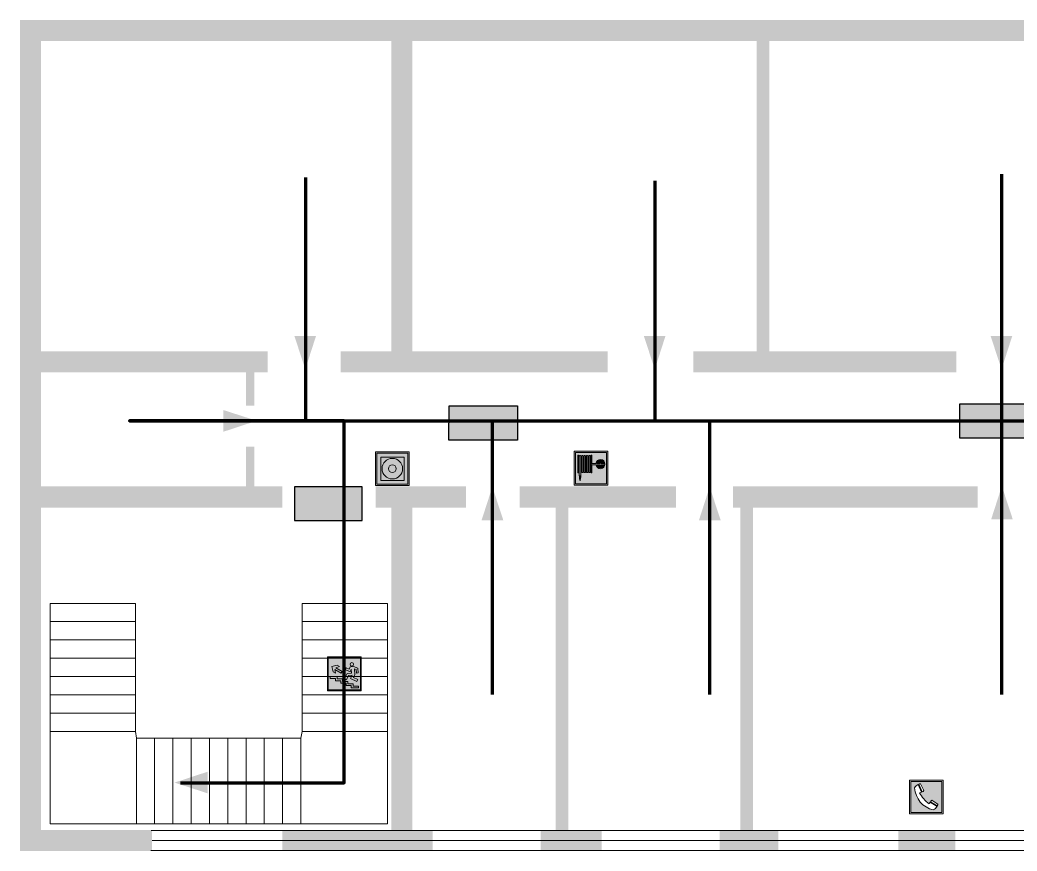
# Model space of a CAD drawing. Header units: millimetres. Extents: x 13114 to 67229, y 22859 to 38520.
# Drawn here: x 26217.9 to 26454, y 34878 to 35074.7 of the extents above; entities that cross this region are included whole.
import ezdxf

# ---------------------------------------------------------------- set-up
doc = ezdxf.new("R2010")
doc.units = ezdxf.units.MM
doc.layers.add('План_Штампы', color=7, linetype='Continuous')

# ---------------------------------------------------------------- blocks, each defined once
blk = doc.blocks.new('A$C54414219')
at = {"true_color": 0xffffff}
h = blk.add_hatch(color=7, dxfattribs=at)
h.paths.add_polyline_path([(2.39, -9.45), (2.39, -18.3), (11.23, -18.3), (11.23, -9.45)], flags=0)
h.paths.add_polyline_path([(10.71, -13.87, -1), (2.92, -13.87, -1)], flags=0)
h.paths.add_polyline_path([(8.3, -13.87, -1), (5.33, -13.87, -1)], flags=0)
h.paths.add_polyline_path([(0.41, -7.47), (0.41, -20.27), (13.21, -20.27), (13.21, -7.47)])
h.paths.add_polyline_path([(0.92, -19.77), (12.71, -19.77), (12.71, -7.98), (0.92, -7.98)], flags=16)
h.paths.add_polyline_path([(11.23, -9.45), (11.23, -18.3), (2.39, -18.3), (2.39, -9.45)], flags=0)
at = {"lineweight": 5}
h = blk.add_hatch(color=242, dxfattribs=at)
h.paths.add_polyline_path([(12.71, -7.98), (0.92, -7.98), (0.92, -19.77), (12.71, -19.77)])
h.paths.add_polyline_path([(11.23, -18.3), (2.39, -18.3), (2.39, -9.45), (11.23, -9.45)], flags=16)
h.paths.add_polyline_path([(10.71, -13.87, -1), (2.92, -13.87, -1)], flags=0)
h.paths.add_polyline_path([(8.3, -13.87, -1), (5.33, -13.87, -1)], flags=0)
at = {"true_color": 0xffffff}
h = blk.add_hatch(color=7, dxfattribs=at)
h.paths.add_polyline_path([(2.39, -9.45), (2.39, -18.3), (11.23, -18.3), (11.23, -9.45)])
h.paths.add_polyline_path([(10.71, -13.87, -1), (2.92, -13.87, -1)], flags=16)
h.paths.add_polyline_path([(8.3, -13.87, -1), (5.33, -13.87, -1)], flags=0)
at = {"lineweight": 5}
h = blk.add_hatch(color=242, dxfattribs=at)
h.paths.add_polyline_path([(2.92, -13.87, 1), (10.71, -13.87, 1)])
h.paths.add_polyline_path([(8.3, -13.87, -1), (5.33, -13.87, -1)], flags=16)
at = {"color": 242, "lineweight": 5}
for p, q in [((0.41, -20.27), (0.41, -7.47)), ((0.41, -7.47), (13.21, -7.47)), ((0.41, -7.47), (13.21, -7.47)), ((13.21, -20.27), (13.21, -7.47)), ((0.41, -20.27), (13.21, -20.27))]:
    blk.add_line(p, q, dxfattribs=at)
for points in [[(0.92, -7.98), (12.71, -7.98), (12.71, -19.77), (0.92, -19.77)], [(2.39, -9.45), (11.23, -9.45), (11.23, -18.3), (2.39, -18.3)]]:
    blk.add_lwpolyline(points, close=True, dxfattribs=at)
for radius in [3.89, 1.49]:
    blk.add_circle((6.81, -13.87), radius, dxfattribs=at)
blk = doc.blocks.new('A$C37112FD5')
at = {"true_color": 0xf5f5ff}
h = blk.add_hatch(color=7, dxfattribs=at)
h.dxf.hatch_style = 1
h.paths.add_polyline_path([(12.8, -7.4), (0, -7.4), (0, -20.2), (12.8, -20.2)])
h.paths.add_polyline_path([(12.29, -7.91), (12.29, -19.69), (0.51, -19.69), (0.51, -7.91)], flags=16)
h.paths.add_polyline_path([(4.98, -9.04, -0.42597), (5.17, -9.22), (5.17, -12.25), (5.17, -15.29, -0.432244), (4.98, -15.47), (4.83, -15.47, -0.42597), (4.64, -15.29), (4.64, -12.25), (4.64, -9.22, -0.432244), (4.83, -9.04)], flags=0)
h.paths.add_polyline_path([(4.28, -9.22), (4.28, -12.25), (4.28, -15.29, -0.432244), (4.09, -15.47), (3.94, -15.47, -0.42597), (3.75, -15.29), (3.75, -12.25), (3.75, -9.22, -0.432244), (3.94, -9.04), (4.09, -9.04, -0.42597)], flags=0)
h.paths.add_polyline_path([(5.72, -9.04), (5.87, -9.04, -0.42597), (6.06, -9.22), (6.06, -12.25), (6.06, -15.29, -0.432244), (5.87, -15.47), (5.72, -15.47, -0.42597), (5.53, -15.29), (5.53, -12.25), (5.53, -9.22, -0.432244)], flags=0)
h.paths.add_polyline_path([(6.42, -8.9), (6.5, -8.9, -0.42597), (6.69, -9.08), (6.69, -12.03), (8.21, -12.03, -15.824349), (8.21, -12.47), (6.69, -12.47), (6.69, -15.42, -0.432244), (6.5, -15.6), (6.42, -15.6)], flags=0)
h.paths.add_polyline_path([(3.39, -9.22), (3.39, -12.25), (3.39, -15.29, -0.432244), (3.2, -15.47), (3.05, -15.47, -0.42597), (2.85, -15.29), (2.85, -12.25), (2.85, -9.22, -0.432244), (3.05, -9.04), (3.2, -9.04, -0.42597)], flags=0)
h.paths.add_polyline_path([(2.5, -9.22), (2.5, -16.71), (1.96, -16.71), (1.96, -9.22, -0.432244), (2.15, -9.04), (2.31, -9.04, -0.42597)], flags=0)
h.paths.add_polyline_path([(1.61, -8.9), (1.61, -15.6), (1.57, -15.6, -0.42597), (1.37, -15.42), (1.37, -12.03), (1.37, -9.09, -0.432244), (1.57, -8.9)], flags=0)
h.paths.add_polyline_path([(9.76, -10.81), (9.76, -12.03), (8.49, -12.03, -0.336371)], flags=0)
h.paths.add_polyline_path([(8.49, -12.47), (9.76, -12.47), (9.76, -13.7, -0.336371)], flags=0)
h.paths.add_polyline_path([(10.11, -10.81, -0.336371), (11.38, -12.03), (10.11, -12.03)], flags=0)
h.paths.add_polyline_path([(10.11, -12.47), (11.38, -12.47, -0.336371), (10.11, -13.7)], flags=0)
h.paths.add_polyline_path([(2.5, -16.84), (2.5, -17.05), (1.97, -17.05), (1.97, -16.84)], flags=0)
h.paths.add_polyline_path([(2.5, -17.24, -0.033778), (2.24, -18.6, -0.033778), (1.97, -17.24)], flags=0)
h = blk.add_hatch(color=242)
h.dxf.hatch_style = 1
h.paths.add_polyline_path([(12.29, -7.91), (0.51, -7.91), (0.51, -19.69), (12.29, -19.69)])
h.paths.add_polyline_path([(6.42, -15.6), (6.42, -8.9), (6.5, -8.9, -0.42597), (6.69, -9.08), (6.69, -12.03), (8.21, -12.03, -15.824349), (8.21, -12.47), (6.69, -12.47), (6.69, -15.42, -0.432244), (6.5, -15.6)], flags=16)
h.paths.add_polyline_path([(5.87, -15.47), (5.72, -15.47, -0.42597), (5.53, -15.29), (5.53, -12.25), (5.53, -9.22, -0.432244), (5.72, -9.04), (5.87, -9.04, -0.42597), (6.06, -9.22), (6.06, -12.25), (6.06, -15.29, -0.432244)], flags=16)
h.paths.add_polyline_path([(4.98, -15.47), (4.83, -15.47, -0.42597), (4.64, -15.29), (4.64, -12.25), (4.64, -9.22, -0.432244), (4.83, -9.04), (4.98, -9.04, -0.42597), (5.17, -9.22), (5.17, -12.25), (5.17, -15.29, -0.432244)], flags=16)
h.paths.add_polyline_path([(4.09, -15.47), (3.94, -15.47, -0.42597), (3.75, -15.29), (3.75, -12.25), (3.75, -9.22, -0.432244), (3.94, -9.04), (4.09, -9.04, -0.42597), (4.28, -9.22), (4.28, -12.25), (4.28, -15.29, -0.432244)], flags=16)
h.paths.add_polyline_path([(3.2, -15.47), (3.05, -15.47, -0.42597), (2.85, -15.29), (2.85, -12.25), (2.85, -9.22, -0.432244), (3.05, -9.04), (3.2, -9.04, -0.42597), (3.39, -9.22), (3.39, -12.25), (3.39, -15.29, -0.432244)], flags=16)
h.paths.add_polyline_path([(2.5, -17.05), (1.97, -17.05), (1.97, -16.84), (2.5, -16.84)], flags=16)
h.paths.add_polyline_path([(2.5, -17.24, -0.033778), (2.24, -18.6, -0.033778), (1.97, -17.24)], flags=16)
h.paths.add_polyline_path([(2.5, -16.71), (1.96, -16.71), (1.96, -9.22, -0.432244), (2.15, -9.04), (2.31, -9.04, -0.42597), (2.5, -9.22)], flags=16)
h.paths.add_polyline_path([(1.61, -15.6), (1.57, -15.6, -0.42597), (1.37, -15.42), (1.37, -12.03), (1.37, -9.09, -0.432244), (1.57, -8.9), (1.61, -8.9)], flags=16)
h.paths.add_polyline_path([(8.49, -12.47), (9.76, -12.47), (9.76, -13.7, -0.336371)], flags=0)
h.paths.add_polyline_path([(10.11, -13.7), (10.11, -12.47), (11.38, -12.47, -0.336371)], flags=0)
h.paths.add_polyline_path([(8.49, -12.03, -0.336371), (9.76, -10.81), (9.76, -12.03)], flags=0)
h.paths.add_polyline_path([(10.11, -12.03), (10.11, -10.81, -0.336371), (11.38, -12.03)], flags=0)
h = blk.add_hatch(color=7, dxfattribs=at)
h.dxf.hatch_style = 1
h.paths.add_polyline_path([(1.61, -8.9), (1.57, -8.9, 0.432244), (1.37, -9.09), (1.37, -12.03), (1.37, -15.42, 0.42597), (1.57, -15.6), (1.61, -15.6)])
h.paths.add_polyline_path([(2.5, -9.22, 0.42597), (2.31, -9.04), (2.15, -9.04, 0.432244), (1.96, -9.22), (1.96, -16.71), (2.5, -16.71)])
h.paths.add_polyline_path([(2.5, -16.84), (1.97, -16.84), (1.97, -17.05), (2.5, -17.05)])
h.paths.add_polyline_path([(2.5, -17.24), (1.97, -17.24, 0.033778), (2.24, -18.6, 0.033778)])
h.paths.add_polyline_path([(3.39, -12.25), (3.39, -9.22, 0.42597), (3.2, -9.04), (3.05, -9.04, 0.432244), (2.85, -9.22), (2.85, -12.25), (2.85, -15.29, 0.42597), (3.05, -15.47), (3.2, -15.47, 0.432244), (3.39, -15.29)])
h.paths.add_polyline_path([(4.28, -12.25), (4.28, -9.22, 0.42597), (4.09, -9.04), (3.94, -9.04, 0.432244), (3.75, -9.22), (3.75, -12.25), (3.75, -15.29, 0.42597), (3.94, -15.47), (4.09, -15.47, 0.432244), (4.28, -15.29)])
h.paths.add_polyline_path([(5.17, -12.25), (5.17, -9.22, 0.42597), (4.98, -9.04), (4.83, -9.04, 0.432244), (4.64, -9.22), (4.64, -12.25), (4.64, -15.29, 0.42597), (4.83, -15.47), (4.98, -15.47, 0.432244), (5.17, -15.29)])
h.paths.add_polyline_path([(6.06, -12.25), (6.06, -9.22, 0.42597), (5.87, -9.04), (5.72, -9.04, 0.432244), (5.53, -9.22), (5.53, -12.25), (5.53, -15.29, 0.42597), (5.72, -15.47), (5.87, -15.47, 0.432244), (6.06, -15.29)])
h.paths.add_polyline_path([(6.69, -12.47), (8.21, -12.47, 15.824349), (8.21, -12.03), (6.69, -12.03), (6.69, -9.08, 0.42597), (6.5, -8.9), (6.42, -8.9), (6.42, -15.6), (6.5, -15.6, 0.432244), (6.69, -15.42)])
h.paths.add_polyline_path([(8.49, -12.47), (9.76, -12.47), (9.76, -13.7, -0.336371)], flags=16)
h.paths.add_polyline_path([(8.49, -12.03, -0.336371), (9.76, -10.81), (9.76, -12.03)], flags=16)
h.paths.add_polyline_path([(10.11, -12.47), (11.38, -12.47, -0.336371), (10.11, -13.7)], flags=16)
h.paths.add_polyline_path([(10.11, -12.03), (10.11, -10.81, -0.336371), (11.38, -12.03)], flags=16)
h = blk.add_hatch(color=242)
h.dxf.hatch_style = 1
h.paths.add_polyline_path([(9.76, -10.81, 0.336371), (8.49, -12.03), (9.76, -12.03)])
h.paths.add_polyline_path([(10.11, -10.81), (10.11, -12.03), (11.38, -12.03, 0.336371)])
h.paths.add_polyline_path([(11.38, -12.47), (10.11, -12.47), (10.11, -13.7, 0.336371)])
h.paths.add_polyline_path([(9.76, -12.47), (8.49, -12.47, 0.336371), (9.76, -13.7)])
at = {"color": 242, "lineweight": 5}
for p, q in [((0, -20.2), (0, -7.4)), ((0, -7.4), (12.8, -7.4)), ((12.8, -20.2), (12.8, -7.4)), ((1.37, -12.03), (1.37, -9.08)), ((1.57, -8.9), (1.61, -8.9)), ((1.61, -8.9), (1.61, -15.6)), ((1.96, -16.71), (1.96, -9.22)), ((2.15, -9.04), (2.31, -9.04)), ((2.5, -16.71), (2.5, -9.22)), ((2.85, -12.25), (2.85, -9.22)), ((3.05, -9.04), (3.2, -9.04)), ((3.39, -12.25), (3.39, -9.22)), ((3.75, -12.25), (3.75, -9.22)), ((3.94, -9.04), (4.09, -9.04)), ((4.28, -12.25), (4.28, -9.22)), ((4.64, -12.25), (4.64, -9.22)), ((4.83, -9.04), (4.98, -9.04)), ((5.17, -12.25), (5.17, -9.22)), ((5.53, -12.25), (5.53, -9.22)), ((5.72, -9.04), (5.87, -9.04)), ((6.06, -12.25), (6.06, -9.22)), ((6.42, -8.9), (6.42, -15.6)), ((6.5, -8.9), (6.42, -8.9)), ((6.69, -12.03), (6.69, -9.08)), ((9.76, -10.81), (9.76, -12.03)), ((10.11, -10.81), (10.11, -12.03)), ((1.37, -12.03), (1.37, -15.42)), ((2.85, -12.25), (2.85, -15.29)), ((3.39, -12.25), (3.39, -15.29)), ((3.75, -12.25), (3.75, -15.29)), ((4.28, -12.25), (4.28, -15.29)), ((4.64, -12.25), (4.64, -15.29)), ((5.17, -12.25), (5.17, -15.29)), ((5.53, -12.25), (5.53, -15.29)), ((6.06, -12.25), (6.06, -15.29)), ((8.21, -12.03), (6.69, -12.03)), ((8.21, -12.47), (6.69, -12.47)), ((6.69, -12.47), (6.69, -15.42)), ((9.76, -12.03), (8.49, -12.03)), ((9.76, -12.47), (8.49, -12.47)), ((9.76, -12.47), (9.76, -13.7)), ((11.38, -12.03), (10.11, -12.03)), ((11.38, -12.47), (10.11, -12.47)), ((10.11, -12.47), (10.11, -13.7)), ((1.57, -15.6), (1.61, -15.6)), ((1.96, -16.71), (2.5, -16.71)), ((1.97, -16.84), (2.5, -16.84)), ((1.97, -17.05), (1.97, -16.84)), ((2.5, -17.05), (1.97, -17.05)), ((1.97, -17.24), (2.5, -17.24)), ((2.5, -16.84), (2.5, -17.05)), ((3.05, -15.47), (3.2, -15.47)), ((3.94, -15.47), (4.09, -15.47)), ((4.83, -15.47), (4.98, -15.47)), ((5.72, -15.47), (5.87, -15.47)), ((6.42, -15.6), (6.5, -15.6)), ((0, -20.2), (12.8, -20.2))]:
    blk.add_line(p, q, dxfattribs=at)
blk.add_lwpolyline([(0.51, -7.91), (12.29, -7.91), (12.29, -19.69), (0.51, -19.69)], close=True, dxfattribs=at)
for centre, radius, start, end in [((1.56, -9.09), 0.182, 87.1027, 180.6071), ((2.15, -9.22), 0.182, 87.1027, 180.6071), ((2.32, -9.22), 0.182, 359.3929, 92.8973), ((3.04, -9.22), 0.182, 87.1027, 180.6071), ((3.21, -9.22), 0.182, 359.3929, 92.8973), ((3.93, -9.22), 0.182, 87.1027, 180.6071), ((4.1, -9.22), 0.182, 359.3929, 92.8973), ((4.82, -9.22), 0.182, 87.1027, 180.6071), ((4.99, -9.22), 0.182, 359.3929, 92.8973), ((5.71, -9.22), 0.182, 87.1027, 180.6071), ((5.88, -9.22), 0.182, 359.3929, 92.8973), ((6.51, -9.09), 0.182, 359.3929, 92.8973), ((9.93, -12.25), 1.74, 187.2319, 172.7681), ((9.93, -12.25), 1.46, 96.9927, 171.3585), ((9.93, -12.25), 1.46, 8.6415, 83.0073), ((9.93, -12.25), 1.46, 188.6415, 263.0073), ((9.93, -12.25), 1.46, 276.9927, 351.3585), ((1.56, -15.42), 0.182, 179.3929, 272.8973), ((12.17, -15.98), 10.27, 187.041, 194.7793), ((-7.7, -15.98), 10.27, 345.2207, 352.959), ((3.04, -15.29), 0.182, 179.3929, 272.8973), ((3.21, -15.29), 0.182, 267.1027, 0.6071), ((3.93, -15.29), 0.182, 179.3929, 272.8973), ((4.1, -15.29), 0.182, 267.1027, 0.6071), ((4.82, -15.29), 0.182, 179.3929, 272.8973), ((4.99, -15.29), 0.182, 267.1027, 0.6071), ((5.71, -15.29), 0.182, 179.3929, 272.8973), ((5.88, -15.29), 0.182, 267.1027, 0.6071), ((6.51, -15.42), 0.182, 267.1027, 0.6071)]:
    blk.add_arc(centre, radius, start, end, dxfattribs=at)
blk = doc.blocks.new('вверх')
at = {"lineweight": 0, "true_color": 0xffffff}
h = blk.add_hatch(color=7, dxfattribs=at)
h.dxf.hatch_style = 1
h.paths.add_polyline_path([(40999.03, -4475.37), (41000.53, -4474.51), (40999.62, -4474.22), (41000.2, -4473.88), (41001.48, -4474.22), (41001.13, -4475.49), (41000.55, -4475.82), (41000.76, -4474.91), (40999.27, -4475.77)], flags=0)
h.paths.add_polyline_path([(40998.09, -4474.5), (40998.28, -4474.89), (40997.14, -4475.43), (40996.89, -4474.92), (40996.87, -4474.87), (40996.8, -4475.75), (40997.81, -4475.85), (40998.41, -4477.11), (40997.94, -4477.33), (40997.47, -4476.34), (40996.66, -4476.28), (40997.03, -4477.06), (40995.52, -4477.78), (40995.29, -4477.28), (40996.32, -4476.79), (40996, -4476.11), (40996.09, -4474.77), (40995.72, -4474.94), (40995.64, -4475.77), (40995.2, -4475.72), (40995.3, -4474.63), (40995.33, -4474.61), (40996.23, -4474.19), (40997.09, -4474.25), (40997.37, -4474.84)], flags=0)
h.paths.add_polyline_path([(40997.14, -4473.68, -1), (40996.29, -4473.68, -1)], flags=0)
h.paths.add_polyline_path([(41000.58, -4477.58), (41000.58, -4477.03), (41001.81, -4477.03), (41001.81, -4476.6), (41000.15, -4476.6), (41000.15, -4477.16), (40998.9, -4477.16), (40998.9, -4477.72), (40997.65, -4477.72), (40997.65, -4478.27), (40996.41, -4478.27), (40996.41, -4478.82), (40995.17, -4478.82), (40995.17, -4479.25), (40995.41, -4479.25), (40996.84, -4479.25), (40996.84, -4478.69), (40998.09, -4478.69), (40998.09, -4478.13), (40999.32, -4478.13), (40999.32, -4477.58)], flags=0)
h.paths.add_polyline_path([(41002.49, -4471.94), (40994.49, -4471.94), (40994.49, -4479.94), (41002.49, -4479.94)])
h.paths.add_polyline_path([(41002.28, -4479.72), (40994.69, -4479.72), (40994.69, -4472.14), (41002.28, -4472.14)], flags=16)
h.paths.add_polyline_path([(41001.81, -4476.6), (41001.81, -4477.03), (41000.58, -4477.03), (41000.58, -4477.58), (40999.32, -4477.58), (40999.32, -4478.13), (40998.09, -4478.13), (40998.09, -4478.69), (40996.84, -4478.69), (40996.84, -4479.25), (40995.17, -4479.25), (40995.17, -4478.82), (40996.41, -4478.82), (40996.41, -4478.27), (40997.65, -4478.27), (40997.65, -4477.72), (40998.9, -4477.72), (40998.9, -4477.16), (41000.15, -4477.16), (41000.15, -4476.6)], flags=0)
at = {"lineweight": 0}
h = blk.add_hatch(color=126, dxfattribs=at)
h.dxf.hatch_style = 1
h.paths.add_polyline_path([(40994.69, -4479.72), (41002.28, -4479.72), (41002.28, -4472.14), (40994.69, -4472.14)])
h.paths.add_polyline_path([(40999.03, -4475.37), (41000.53, -4474.51), (40999.62, -4474.22), (41000.2, -4473.88), (41001.48, -4474.22), (41001.13, -4475.49), (41000.55, -4475.82), (41000.76, -4474.91), (40999.27, -4475.77)], flags=16)
h.paths.add_polyline_path([(40997.09, -4474.25), (40997.37, -4474.84), (40998.09, -4474.5), (40998.28, -4474.89), (40997.14, -4475.43), (40996.89, -4474.92), (40996.87, -4474.87), (40996.8, -4475.75), (40997.81, -4475.85), (40998.41, -4477.11), (40997.94, -4477.33), (40997.47, -4476.34), (40996.66, -4476.28), (40997.03, -4477.06), (40995.52, -4477.78), (40995.29, -4477.28), (40996.32, -4476.79), (40996, -4476.11), (40996.09, -4474.77), (40995.72, -4474.94), (40995.64, -4475.77), (40995.2, -4475.72), (40995.3, -4474.63), (40995.33, -4474.61), (40996.23, -4474.19)], flags=16)
h.paths.add_polyline_path([(40996.29, -4473.68, -1), (40997.14, -4473.68, -1)], flags=16)
h.paths.add_polyline_path([(40997.65, -4477.72), (40998.9, -4477.72), (40998.9, -4477.16), (41000.15, -4477.16), (41000.15, -4476.6), (41001.81, -4476.6), (41001.81, -4477.03), (41000.58, -4477.03), (41000.58, -4477.58), (40999.32, -4477.58), (40999.32, -4478.13), (40998.09, -4478.13), (40998.09, -4478.69), (40996.84, -4478.69), (40996.84, -4479.25), (40995.17, -4479.25), (40995.17, -4478.82), (40996.41, -4478.82), (40996.41, -4478.27), (40997.65, -4478.27)], flags=16)
at = {"lineweight": 0, "true_color": 0xffffff}
h = blk.add_hatch(color=7, dxfattribs=at)
h.dxf.hatch_style = 1
h.paths.add_polyline_path([(40997.14, -4473.68, 1), (40996.29, -4473.68, 1)])
h.paths.add_polyline_path([(40998.28, -4474.89), (40998.09, -4474.5), (40997.37, -4474.84), (40997.09, -4474.25), (40996.23, -4474.19), (40995.33, -4474.61), (40995.3, -4474.63), (40995.2, -4475.72), (40995.64, -4475.77), (40995.72, -4474.94), (40996.09, -4474.77), (40996, -4476.11), (40996.32, -4476.79), (40995.29, -4477.28), (40995.52, -4477.78), (40997.03, -4477.06), (40996.66, -4476.28), (40997.47, -4476.34), (40997.94, -4477.33), (40998.41, -4477.11), (40997.81, -4475.85), (40996.8, -4475.75), (40996.87, -4474.87), (40996.89, -4474.92), (40997.14, -4475.43)])
h.paths.add_polyline_path([(40998.09, -4478.13), (40999.32, -4478.13), (40999.32, -4477.58), (41000.58, -4477.58), (41000.58, -4477.03), (41001.81, -4477.03), (41001.81, -4476.6), (41000.15, -4476.6), (41000.15, -4477.16), (40998.9, -4477.16), (40998.9, -4477.72), (40997.65, -4477.72), (40997.65, -4478.27), (40996.41, -4478.27), (40996.41, -4478.82), (40995.17, -4478.82), (40995.17, -4479.25), (40995.41, -4479.25), (40996.84, -4479.25), (40996.84, -4478.69), (40998.09, -4478.69)])
h.paths.add_polyline_path([(40999.03, -4475.37), (40999.27, -4475.77), (41000.76, -4474.91), (41000.55, -4475.82), (41001.13, -4475.49), (41001.48, -4474.22), (41000.2, -4473.88), (40999.62, -4474.22), (41000.53, -4474.51)])
at = {"color": 126, "lineweight": 0}
for points in [[(40994.49, -4471.94), (41002.49, -4471.94), (41002.49, -4479.94), (40994.49, -4479.94)], [(40994.69, -4472.14), (41002.28, -4472.14), (41002.28, -4479.72), (40994.69, -4479.72)]]:
    blk.add_lwpolyline(points, close=True, dxfattribs=at)
for points in [[(40996.89, -4474.92), (40997.14, -4475.43), (40998.28, -4474.89), (40998.09, -4474.5), (40997.37, -4474.84), (40997.09, -4474.25), (40996.23, -4474.19), (40995.33, -4474.61), (40995.3, -4474.63), (40995.2, -4475.72), (40995.64, -4475.77), (40995.72, -4474.94), (40996.09, -4474.77), (40996, -4476.11), (40996.32, -4476.79), (40995.29, -4477.28), (40995.52, -4477.78), (40997.03, -4477.06), (40996.66, -4476.28), (40997.47, -4476.34), (40997.94, -4477.33), (40998.41, -4477.11), (40997.81, -4475.85), (40996.8, -4475.75), (40996.87, -4474.87), (40996.89, -4474.92)], [(41001.48, -4474.22), (41001.13, -4475.49), (41000.55, -4475.82), (41000.76, -4474.91), (40999.27, -4475.77), (40999.03, -4475.37), (41000.53, -4474.51), (40999.62, -4474.22), (41000.2, -4473.88), (41001.48, -4474.22)], [(40995.41, -4479.25), (40995.17, -4479.25), (40995.17, -4478.82), (40996.41, -4478.82), (40996.41, -4478.27), (40997.65, -4478.27), (40997.65, -4477.72), (40998.9, -4477.72), (40998.9, -4477.16), (41000.15, -4477.16), (41000.15, -4476.6), (41001.81, -4476.6), (41001.81, -4477.03), (41000.58, -4477.03), (41000.58, -4477.58), (40999.32, -4477.58), (40999.32, -4478.13), (40998.09, -4478.13), (40998.09, -4478.69), (40996.84, -4478.69), (40996.84, -4479.25), (40995.17, -4479.25)]]:
    blk.add_lwpolyline(points, dxfattribs=at)
blk.add_circle((40996.71, -4473.68), 0.426, dxfattribs=at)
blk = doc.blocks.new('A$C32E8229D')
at = {"true_color": 0xffffff}
blk.add_hatch(color=7, dxfattribs=at).paths.add_polyline_path([(0, 0), (0, -8), (16, -8), (16, 0)])
h = blk.add_hatch(color=126)
h.paths.add_polyline_path([(0.2, -0.2), (15.8, -0.2), (15.8, -7.8), (0.2, -7.8)])
h.paths.add_polyline_path([(13.49, -2.05), (12.08, -2.05), (11.37, -2.63, 0.162397), (11.29, -2.84), (11.29, -3.63), (10.35, -3.63), (10.35, -4.05), (11.68, -4.05), (11.68, -3.48), (12.26, -4.28), (11.29, -5.1), (11.29, -6.78), (11.85, -6.78), (11.85, -5.44), (12.8, -4.64), (12.8, -5.94), (14.46, -5.94), (14.46, -5.39), (13.45, -5.39), (13.45, -3.97), (12.46, -2.59), (13.15, -2.59), (13.69, -3.34), (14.18, -3)], flags=16)
h.paths.add_polyline_path([(10.74, -1.82, 1), (11.8, -1.82, 1)], flags=16)
h.paths.add_polyline_path([(9.39, -3.59), (5.99, -3.59), (6.56, -3.03), (5.91, -3.03), (5.1, -3.83), (5.91, -4.64), (6.56, -4.64), (5.99, -4.09), (9.39, -4.09)], flags=16)
h.paths.add_polyline_path([(4.29, -1.08), (1.72, -1.08), (1.72, -6.6), (4.29, -6.6)], flags=16)
at = {"color": 126}
blk.add_lwpolyline([(16, -8), (0, -8), (0, 0), (16, 0)], close=True, dxfattribs=at)
blk = doc.blocks.new('A$C7B4425F7')
at = {"true_color": 0xffffff}
blk.add_hatch(color=7, dxfattribs=at).paths.add_polyline_path([(0, 0), (-16, 0), (-16, -8), (0, -8)])
h = blk.add_hatch(color=126)
h.paths.add_polyline_path([(-0.2, -0.2), (-15.8, -0.2), (-15.8, -7.8), (-0.2, -7.8)])
h.paths.add_polyline_path([(-11.76, -2.03), (-11.76, -3.66), (-11.17, -3.66, -0.568275), (-11.17, -6.18), (-12.58, -6.18), (-12.58, -2.03)], flags=16)
h.paths.add_polyline_path([(-13.33, -4.12, -0.495768), (-13.59, -6.18), (-15.03, -6.18), (-15.03, -2.03), (-13.59, -2.03, -0.487973)], flags=16)
h.paths.add_polyline_path([(-10.25, -2.03), (-9.48, -2.03), (-9.48, -6.18), (-10.25, -6.18)], flags=16)
h.paths.add_polyline_path([(-13.84, -3.69), (-14.24, -3.69), (-14.24, -3.03), (-13.9, -3.03, -0.692621)], flags=0)
h.paths.add_polyline_path([(-9.15, -2.03), (-8.4, -2.03), (-8.04, -3.07), (-7.68, -2.03), (-6.93, -2.03), (-7.64, -4.1), (-6.93, -6.18), (-7.68, -6.18), (-8.04, -5.14), (-8.4, -6.18), (-9.15, -6.18), (-8.44, -4.1)], flags=16)
h.paths.add_polyline_path([(-11.76, -4.46), (-11.42, -4.46, -0.692621), (-11.36, -5.12), (-11.76, -5.12)], flags=0)
h.paths.add_polyline_path([(-13.9, -5.2), (-14.24, -5.2), (-14.24, -4.55), (-13.84, -4.55, -0.708038)], flags=0)
edge = h.paths.add_edge_path(flags=16)
edge.add_ellipse((-5.51, -4.08), major_axis=(0, 2.05), ratio=0.586184, start_angle=0, end_angle=360)
edge = h.paths.add_edge_path(flags=0)
edge.add_ellipse((-5.51, -4.08), major_axis=(0, 1.14), ratio=0.454828, start_angle=0, end_angle=360)
h.paths.add_polyline_path([(-4.13, -4.96, 0.377264), (-3.48, -4.52, 0.0555), (-3.16, -2.03), (-1.66, -2.03), (-1.66, -4.96), (-0.96, -4.96), (-0.96, -7.01), (-1.75, -7.01), (-1.75, -6.18), (-3.3, -6.18), (-3.3, -7.02), (-4.13, -7.02)], flags=16)
h.paths.add_polyline_path([(-2.73, -2.91), (-2.28, -2.91), (-2.28, -4.96), (-3.05, -4.96, 0.079136)], flags=0)
at = {"color": 126}
blk.add_lwpolyline([(-16, -8), (0, -8), (0, 0), (-16, 0)], close=True, dxfattribs=at)
blk = doc.blocks.new('A$C456E1F9C')
at = {"lineweight": 5}
h = blk.add_hatch(color=242, dxfattribs=at)
h.paths.add_polyline_path([(0.51, -1.47), (0.51, -13.26), (12.29, -13.26), (12.29, -1.47)])
h.paths.add_polyline_path([(5.42, -4.95, -0.254479), (4.78, -5.4), (3.52, -2.53, -0.209735), (4.23, -2.4)], flags=16)
h.paths.add_polyline_path([(8.53, -8.6), (10.87, -10.17), (10.54, -10.76), (8.03, -9.13, -0.192251)], flags=16)
h.paths.add_polyline_path([(4.61, -5.49, 0.005518), (3.87, -5.72, 0.128647), (7.49, -10.01, 0.00809), (7.83, -9.33), (10.47, -10.97, -0.16736), (8.99, -12.25, -0.327862), (1.95, -3.95, -0.166952), (3.36, -2.62)], flags=16)
at = {"color": 242, "lineweight": 5}
for p, q in [((0, -13.77), (0, -0.97)), ((12.8, -0.97), (0, -0.97)), ((4.61, -5.49), (3.36, -2.62)), ((3.52, -2.53), (4.78, -5.4)), ((4.23, -2.4), (5.42, -4.95)), ((12.8, -13.77), (12.8, -0.97)), ((7.83, -9.33), (10.47, -10.97)), ((8.03, -9.13), (10.54, -10.76)), ((10.81, -10.12), (8.53, -8.6)), ((10.54, -10.76), (10.8, -10.3)), ((10.8, -10.3), (10.81, -10.12)), ((0, -13.77), (12.8, -13.77))]:
    blk.add_line(p, q, dxfattribs=at)
blk.add_lwpolyline([(0.51, -1.47), (12.29, -1.47), (12.29, -13.26), (0.51, -13.26)], close=True, dxfattribs=at)
for centre, radius, start, end in [((4.59, -5.34), 2.99, 114.2845, 152.1974), ((4.02, -3.27), 0.891, 76.3284, 123.7092), ((11.12, -3.31), 9.19, 183.9915, 256.6009), ((14.98, -39.1), 35.17, 107.1487, 108.4135), ((13.86, -0.94), 11.08, 205.5536, 234.8762), ((4.68, -4.59), 0.824, 276.9621, 334.0723), ((-13.31, 0.8), 23.44, 332.5487, 334.4027), ((8.94, -9.5), 0.989, 114.4092, 157.9388), ((7.87, -9.46), 3, 291.9291, 329.9329)]:
    blk.add_arc(centre, radius, start, end, dxfattribs=at)

msp = doc.modelspace()

# ---------------------------------------------------------------- linework, layer by layer
at = {"lineweight": 100}
for points, const_width in [([(26249.16, 34880.53), (26220.35, 34880.53), (26220.35, 35072.23), (26537.54, 35072.23)], 5), ([(26308.29, 34993.81), (26308.29, 35072.23)], 5), ([(26393.85, 34993.81), (26393.85, 35072.23)], 3), ([(26220.35, 34993.81), (26276.49, 34993.81)], 5), ([(26293.83, 34993.81), (26357.03, 34993.81)], 5), ([(26377.31, 34993.81), (26439.62, 34993.81)], 5), ([(26220.35, 34961.81), (26280.02, 34961.81)], 5), ([(26302.06, 34961.81), (26323.52, 34961.81)], 5), ([(26308.29, 34880.53), (26308.29, 34961.81)], 5), ([(26336.16, 34961.81), (26373.19, 34961.81)], 5), ([(26386.71, 34961.81), (26444.63, 34961.81)], 5), ([(26315.58, 34880.53), (26279.96, 34880.53)], 5), ([(26355.6, 34880.53), (26341.18, 34880.53)], 5), ([(26397.48, 34880.53), (26383.52, 34880.53)], 5), ([(26439.36, 34880.53), (26425.87, 34880.53)], 5)]:
    msp.add_lwpolyline(points, dxfattribs=dict(at, const_width=const_width))
at = {"color": 126, "lineweight": 100, "true_color": 0x008754}
for points in [[(26450.32, 35038.27), (26450.32, 34915.06)], [(26285.44, 35037.47), (26285.44, 34979.84)], [(26368.2, 35036.67), (26368.2, 34979.84)], [(26255.9, 34894.16), (26294.61, 34894.16), (26294.61, 34979.84), (26243.77, 34979.84), (26665.62, 34979.84), (26665.62, 34950.78), (26696.27, 34950.78), (26696.27, 34906.35), (26705.33, 34906.35), (26705.33, 34887.03)], [(26329.7, 34979.84), (26329.7, 34915.06)], [(26381.18, 34979.84), (26381.18, 34915.06)]]:
    msp.add_lwpolyline(points, dxfattribs=at)
at = {"lineweight": 0}
for points, const_width in [([(26272.37, 34983.48), (26272.37, 34992.64)], 2), ([(26272.37, 34961.84), (26272.37, 34973.7)], 2), ([(26346.2, 34880.53), (26346.2, 34961.81)], 3), ([(26389.99, 34880.53), (26389.99, 34961.81)], 3)]:
    msp.add_lwpolyline(points, dxfattribs=dict(at, const_width=const_width))
for points in [[(26224.97, 34932.33), (26245.18, 34932.33), (26245.18, 34936.65), (26224.97, 34936.65)], [(26284.69, 34932.33), (26304.9, 34932.33), (26304.9, 34936.65), (26284.69, 34936.65)], [(26224.97, 34928), (26245.18, 34928), (26245.18, 34932.33), (26224.97, 34932.33)], [(26284.69, 34928), (26304.9, 34928), (26304.9, 34932.33), (26284.69, 34932.33)], [(26224.97, 34923.67), (26245.18, 34923.67), (26245.18, 34928), (26224.97, 34928)], [(26284.69, 34923.67), (26304.9, 34923.67), (26304.9, 34928), (26284.69, 34928)], [(26224.97, 34919.34), (26245.18, 34919.34), (26245.18, 34923.67), (26224.97, 34923.67)], [(26284.69, 34919.34), (26304.9, 34919.34), (26304.9, 34923.67), (26284.69, 34923.67)], [(26224.97, 34915.01), (26245.18, 34915.01), (26245.18, 34919.34), (26224.97, 34919.34)], [(26284.69, 34915.01), (26304.9, 34915.01), (26304.9, 34919.34), (26284.69, 34919.34)], [(26224.97, 34910.69), (26245.18, 34910.69), (26245.18, 34915.01), (26224.97, 34915.01)], [(26284.69, 34910.69), (26304.9, 34910.69), (26304.9, 34915.01), (26284.69, 34915.01)], [(26224.97, 34906.36), (26245.18, 34906.36), (26245.18, 34910.69), (26224.97, 34910.69)], [(26284.69, 34906.36), (26304.9, 34906.36), (26304.9, 34910.69), (26284.69, 34910.69)], [(26249.75, 34884.5), (26249.75, 34904.71), (26245.42, 34904.71), (26245.42, 34884.5)], [(26254.07, 34884.5), (26254.07, 34904.71), (26249.75, 34904.71), (26249.75, 34884.5)], [(26258.4, 34884.5), (26258.4, 34904.71), (26254.07, 34904.71), (26254.07, 34884.5)], [(26262.73, 34884.5), (26262.73, 34904.71), (26258.4, 34904.71), (26258.4, 34884.5)], [(26267.06, 34884.5), (26267.06, 34904.71), (26262.73, 34904.71), (26262.73, 34884.5)], [(26271.39, 34884.5), (26271.39, 34904.71), (26267.06, 34904.71), (26267.06, 34884.5)], [(26275.71, 34884.5), (26275.71, 34904.71), (26271.39, 34904.71), (26271.39, 34884.5)], [(26280.04, 34884.5), (26280.04, 34904.71), (26275.71, 34904.71), (26275.71, 34884.5)], [(26284.37, 34884.5), (26284.37, 34904.71), (26280.04, 34904.71), (26280.04, 34884.5)]]:
    msp.add_lwpolyline(points, close=True, dxfattribs=at)
for points in [[(26224.97, 34906.36), (26224.97, 34884.5), (26304.9, 34884.5), (26304.9, 34906.36)], [(26245.18, 34906.36), (26245.42, 34904.71)], [(26284.37, 34904.71), (26284.69, 34906.36)], [(26248.93, 34882.88), (26684.91, 34882.88)], [(26249.16, 34880.53), (26685.14, 34880.53)], [(26248.87, 34878.13), (26684.86, 34878.13)]]:
    msp.add_lwpolyline(points, dxfattribs=at)
at = {"layer": 'План_Штампы', "color": 126, "true_color": 0x008754}
for points in [[(26282.84, 34999.95), (26287.97, 34999.94), (26285.43, 34992.06)], [(26365.6, 34999.95), (26370.73, 34999.94), (26368.19, 34992.06)], [(26447.72, 34999.95), (26452.85, 34999.94), (26450.31, 34992.06)], [(26266.03, 34977.27), (26266.05, 34982.4), (26273.93, 34979.86)], [(26332.32, 34956.32), (26327.18, 34956.34), (26329.73, 34964.22)], [(26383.79, 34956.32), (26378.66, 34956.34), (26381.2, 34964.22)], [(26452.98, 34956.51), (26447.85, 34956.52), (26450.39, 34964.4)], [(26262.34, 34896.82), (26262.33, 34891.68), (26254.45, 34894.23)]]:
    msp.add_solid(points, dxfattribs=at)

# ---------------------------------------------------------------- block references
for name, p, xscale, yscale, zscale in [('A$C54414219', (26301.79, 34977.19), 0.625, 0.625, 0.625), ('A$C37112FD5', (26349.1, 34977.27), 0.6249984004534781, 0.6249984004534781, 0.6249984004534781), ('A$C456E1F9C', (26428.5, 34895.42), 0.625, 0.625, 0.625)]:
    msp.add_blockref(name, p, dxfattribs=dict(xscale=xscale, yscale=yscale, zscale=zscale))
at = {"xscale": -1}
msp.add_blockref('вверх', (67293.16, 39395.91), dxfattribs=at)
at = {"layer": 'План_Штампы', "color": 126, "true_color": 0x008754, "xscale": 1.012510887696, "yscale": 1.012510887696, "zscale": 1.012510887696, "rotation": 359.9978653237145}
for p in [(26440.45, 34983.86), (26319.46, 34983.41)]:
    msp.add_blockref('A$C32E8229D', p, dxfattribs=at)
at = {"layer": 'План_Штампы'}
msp.add_blockref('A$C7B4425F7', (26298.86, 34964.26), dxfattribs=at)

doc.saveas('drawing.dxf')
